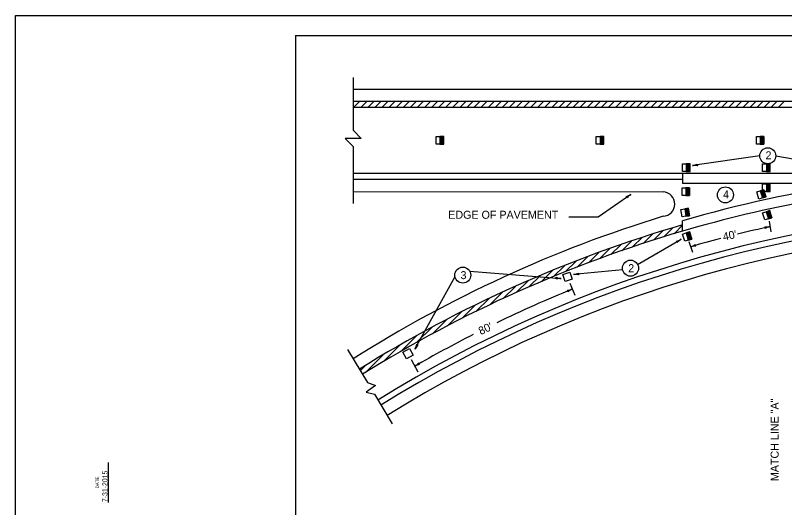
# Model space of a CAD drawing. Extents: x 999.3 to 1036.6, y 999.5 to 1022.6.
# Drawn here: x 1000 to 1019.22, y 1009.7 to 1022 of the extents above; entities that cross this region are included whole.
import ezdxf

# ---------------------------------------------------------------- set-up
doc = ezdxf.new("R2010")
doc.units = 0
for name, color, linetype in [('Level 1', 7, 'Continuous'), ('Level 10', 7, 'Continuous'), ('Level 14', 7, 'Continuous')]:
    doc.layers.add(name, color=color, linetype=linetype)

msp = doc.modelspace()

# ---------------------------------------------------------------- linework, layer by layer
at = {"layer": 'Level 1'}
for p, q in [((1008.452, 1019.701), (1008.602, 1019.851)), ((1008.629, 1019.701), (1008.779, 1019.851)), ((1008.806, 1019.701), (1008.956, 1019.851)), ((1008.983, 1019.701), (1009.133, 1019.851)), ((1009.16, 1019.701), (1009.31, 1019.851)), ((1009.336, 1019.701), (1009.486, 1019.851)), ((1009.513, 1019.701), (1009.663, 1019.851)), ((1009.69, 1019.701), (1009.84, 1019.851)), ((1009.867, 1019.701), (1010.017, 1019.851)), ((1010.043, 1019.701), (1010.193, 1019.851)), ((1010.22, 1019.701), (1010.37, 1019.851)), ((1010.397, 1019.701), (1010.547, 1019.851)), ((1010.574, 1019.701), (1010.724, 1019.851)), ((1010.75, 1019.701), (1010.9, 1019.851)), ((1010.927, 1019.701), (1011.077, 1019.851)), ((1011.104, 1019.701), (1011.254, 1019.851)), ((1011.281, 1019.701), (1011.431, 1019.851)), ((1011.458, 1019.701), (1011.608, 1019.851)), ((1011.634, 1019.701), (1011.784, 1019.851)), ((1011.811, 1019.701), (1011.961, 1019.851)), ((1011.988, 1019.701), (1012.138, 1019.851)), ((1012.165, 1019.701), (1012.315, 1019.851)), ((1012.341, 1019.701), (1012.491, 1019.851)), ((1012.518, 1019.701), (1012.668, 1019.851)), ((1012.695, 1019.701), (1012.845, 1019.851)), ((1012.872, 1019.701), (1013.022, 1019.851)), ((1013.049, 1019.701), (1013.199, 1019.851)), ((1013.225, 1019.701), (1013.375, 1019.851)), ((1013.402, 1019.701), (1013.552, 1019.851)), ((1013.579, 1019.701), (1013.729, 1019.851)), ((1013.756, 1019.701), (1013.906, 1019.851)), ((1013.932, 1019.701), (1014.082, 1019.851)), ((1014.109, 1019.701), (1014.259, 1019.851)), ((1014.286, 1019.701), (1014.436, 1019.851)), ((1014.463, 1019.701), (1014.613, 1019.851)), ((1014.64, 1019.701), (1014.79, 1019.851)), ((1014.816, 1019.701), (1014.966, 1019.851)), ((1014.993, 1019.701), (1015.143, 1019.851)), ((1015.17, 1019.701), (1015.32, 1019.851)), ((1015.347, 1019.701), (1015.497, 1019.851)), ((1015.523, 1019.701), (1015.673, 1019.851)), ((1015.7, 1019.701), (1015.85, 1019.851)), ((1015.877, 1019.701), (1016.027, 1019.851)), ((1016.054, 1019.701), (1016.204, 1019.851)), ((1016.231, 1019.701), (1016.381, 1019.851)), ((1016.407, 1019.701), (1016.557, 1019.851)), ((1016.584, 1019.701), (1016.734, 1019.851)), ((1016.761, 1019.701), (1016.911, 1019.851)), ((1016.938, 1019.701), (1017.088, 1019.851)), ((1017.114, 1019.701), (1017.264, 1019.851)), ((1017.291, 1019.701), (1017.441, 1019.851)), ((1017.468, 1019.701), (1017.618, 1019.851)), ((1017.645, 1019.701), (1017.795, 1019.851)), ((1017.822, 1019.701), (1017.972, 1019.851)), ((1017.998, 1019.701), (1018.148, 1019.851)), ((1018.175, 1019.701), (1018.325, 1019.851)), ((1018.352, 1019.701), (1018.502, 1019.851)), ((1018.529, 1019.701), (1018.679, 1019.851)), ((1018.705, 1019.701), (1018.855, 1019.851)), ((1018.882, 1019.701), (1019.032, 1019.851)), ((1019.059, 1019.701), (1019.209, 1019.851)), ((1010.516, 1018.782), (1010.516, 1018.97)), ((1010.516, 1018.97), (1010.609, 1018.97)), ((1010.703, 1018.97), (1010.609, 1018.97)), ((1010.609, 1018.97), (1010.609, 1018.782)), ((1010.614, 1018.97), (1010.614, 1018.782)), ((1010.619, 1018.97), (1010.619, 1018.782)), ((1010.624, 1018.97), (1010.624, 1018.782)), ((1010.629, 1018.97), (1010.629, 1018.782)), ((1010.634, 1018.97), (1010.634, 1018.782)), ((1010.639, 1018.97), (1010.639, 1018.782)), ((1010.644, 1018.97), (1010.644, 1018.782)), ((1010.649, 1018.97), (1010.649, 1018.782)), ((1010.654, 1018.97), (1010.654, 1018.782)), ((1010.659, 1018.97), (1010.659, 1018.782)), ((1010.664, 1018.97), (1010.664, 1018.782)), ((1010.669, 1018.97), (1010.669, 1018.782)), ((1010.674, 1018.97), (1010.674, 1018.782)), ((1010.679, 1018.97), (1010.679, 1018.782)), ((1010.684, 1018.97), (1010.684, 1018.782)), ((1010.689, 1018.97), (1010.689, 1018.782)), ((1010.694, 1018.97), (1010.694, 1018.782)), ((1010.699, 1018.97), (1010.699, 1018.782)), ((1010.703, 1018.782), (1010.703, 1018.97)), ((1014.516, 1018.782), (1014.516, 1018.97)), ((1014.516, 1018.97), (1014.609, 1018.97)), ((1014.703, 1018.97), (1014.609, 1018.97)), ((1014.609, 1018.97), (1014.609, 1018.782)), ((1014.614, 1018.97), (1014.614, 1018.782)), ((1014.619, 1018.97), (1014.619, 1018.782)), ((1014.624, 1018.97), (1014.624, 1018.782)), ((1014.629, 1018.97), (1014.629, 1018.782)), ((1014.634, 1018.97), (1014.634, 1018.782)), ((1014.639, 1018.97), (1014.639, 1018.782)), ((1014.644, 1018.97), (1014.644, 1018.782)), ((1014.649, 1018.97), (1014.649, 1018.782)), ((1014.654, 1018.97), (1014.654, 1018.782)), ((1014.659, 1018.97), (1014.659, 1018.782)), ((1014.664, 1018.97), (1014.664, 1018.782)), ((1014.669, 1018.97), (1014.669, 1018.782)), ((1014.674, 1018.97), (1014.674, 1018.782)), ((1014.679, 1018.97), (1014.679, 1018.782)), ((1014.684, 1018.97), (1014.684, 1018.782)), ((1014.689, 1018.97), (1014.689, 1018.782)), ((1014.694, 1018.97), (1014.694, 1018.782)), ((1014.699, 1018.97), (1014.699, 1018.782)), ((1014.703, 1018.782), (1014.703, 1018.97)), ((1018.516, 1018.782), (1018.516, 1018.97)), ((1018.516, 1018.97), (1018.609, 1018.97)), ((1018.703, 1018.97), (1018.609, 1018.97)), ((1018.609, 1018.97), (1018.609, 1018.782)), ((1018.614, 1018.97), (1018.614, 1018.782)), ((1018.619, 1018.97), (1018.619, 1018.782)), ((1018.624, 1018.97), (1018.624, 1018.782)), ((1018.629, 1018.97), (1018.629, 1018.782)), ((1018.634, 1018.97), (1018.634, 1018.782)), ((1018.639, 1018.97), (1018.639, 1018.782)), ((1018.644, 1018.97), (1018.644, 1018.782)), ((1018.649, 1018.97), (1018.649, 1018.782)), ((1018.654, 1018.97), (1018.654, 1018.782)), ((1018.659, 1018.97), (1018.659, 1018.782)), ((1018.664, 1018.97), (1018.664, 1018.782)), ((1018.669, 1018.97), (1018.669, 1018.782)), ((1018.674, 1018.97), (1018.674, 1018.782)), ((1018.679, 1018.97), (1018.679, 1018.782)), ((1018.684, 1018.97), (1018.684, 1018.782)), ((1018.689, 1018.97), (1018.689, 1018.782)), ((1018.694, 1018.97), (1018.694, 1018.782)), ((1018.699, 1018.97), (1018.699, 1018.782)), ((1018.703, 1018.782), (1018.703, 1018.97)), ((1010.609, 1018.782), (1010.516, 1018.782)), ((1010.609, 1018.782), (1010.703, 1018.782)), ((1014.609, 1018.782), (1014.516, 1018.782)), ((1014.609, 1018.782), (1014.703, 1018.782)), ((1018.609, 1018.782), (1018.516, 1018.782)), ((1018.609, 1018.782), (1018.703, 1018.782)), ((1018.602, 1018.49), (1016.919, 1018.244)), ((1019.002, 1018.49), (1020.635, 1018.201)), ((1016.672, 1018.101), (1016.672, 1018.288)), ((1016.672, 1018.288), (1016.766, 1018.288)), ((1016.859, 1018.288), (1016.766, 1018.288)), ((1016.766, 1018.288), (1016.766, 1018.101)), ((1016.771, 1018.288), (1016.771, 1018.101)), ((1016.776, 1018.288), (1016.776, 1018.101)), ((1016.781, 1018.288), (1016.781, 1018.101)), ((1016.786, 1018.288), (1016.786, 1018.101)), ((1016.791, 1018.288), (1016.791, 1018.101)), ((1016.796, 1018.288), (1016.796, 1018.101)), ((1016.801, 1018.288), (1016.801, 1018.101)), ((1016.806, 1018.288), (1016.806, 1018.101)), ((1016.811, 1018.288), (1016.811, 1018.101)), ((1016.816, 1018.288), (1016.816, 1018.101)), ((1016.821, 1018.288), (1016.821, 1018.101)), ((1016.826, 1018.288), (1016.826, 1018.101)), ((1016.831, 1018.288), (1016.831, 1018.101)), ((1016.836, 1018.288), (1016.836, 1018.101)), ((1016.841, 1018.288), (1016.841, 1018.101)), ((1016.846, 1018.288), (1016.846, 1018.101)), ((1016.851, 1018.288), (1016.851, 1018.101)), ((1016.856, 1018.288), (1016.856, 1018.101)), ((1016.859, 1018.101), (1016.859, 1018.288)), ((1018.672, 1018.101), (1018.672, 1018.288)), ((1018.672, 1018.288), (1018.766, 1018.288)), ((1018.859, 1018.288), (1018.766, 1018.288)), ((1018.766, 1018.288), (1018.766, 1018.101)), ((1018.771, 1018.288), (1018.771, 1018.101)), ((1018.776, 1018.288), (1018.776, 1018.101)), ((1018.781, 1018.288), (1018.781, 1018.101)), ((1018.786, 1018.288), (1018.786, 1018.101)), ((1018.791, 1018.288), (1018.791, 1018.101)), ((1018.796, 1018.288), (1018.796, 1018.101)), ((1018.801, 1018.288), (1018.801, 1018.101)), ((1018.806, 1018.288), (1018.806, 1018.101)), ((1018.811, 1018.288), (1018.811, 1018.101)), ((1018.816, 1018.288), (1018.816, 1018.101)), ((1018.821, 1018.288), (1018.821, 1018.101)), ((1018.826, 1018.288), (1018.826, 1018.101)), ((1018.831, 1018.288), (1018.831, 1018.101)), ((1018.836, 1018.288), (1018.836, 1018.101)), ((1018.841, 1018.288), (1018.841, 1018.101)), ((1018.846, 1018.288), (1018.846, 1018.101)), ((1018.851, 1018.288), (1018.851, 1018.101)), ((1018.856, 1018.288), (1018.856, 1018.101)), ((1018.859, 1018.101), (1018.859, 1018.288)), ((1016.766, 1018.101), (1016.672, 1018.101)), ((1016.672, 1018.051), (1016.672, 1017.801)), ((1016.766, 1018.101), (1016.859, 1018.101)), ((1018.766, 1018.101), (1018.672, 1018.101)), ((1018.766, 1018.101), (1018.859, 1018.101)), ((1016.659, 1017.499), (1016.659, 1017.686)), ((1016.659, 1017.686), (1016.752, 1017.686)), ((1016.846, 1017.686), (1016.752, 1017.686)), ((1016.752, 1017.686), (1016.752, 1017.499)), ((1016.757, 1017.686), (1016.757, 1017.499)), ((1016.762, 1017.686), (1016.762, 1017.499)), ((1016.767, 1017.686), (1016.767, 1017.499)), ((1016.772, 1017.686), (1016.772, 1017.499)), ((1016.777, 1017.686), (1016.777, 1017.499)), ((1016.782, 1017.686), (1016.782, 1017.499)), ((1016.787, 1017.686), (1016.787, 1017.499)), ((1016.792, 1017.686), (1016.792, 1017.499)), ((1016.797, 1017.686), (1016.797, 1017.499)), ((1016.802, 1017.686), (1016.802, 1017.499)), ((1016.807, 1017.686), (1016.807, 1017.499)), ((1016.812, 1017.686), (1016.812, 1017.499)), ((1016.817, 1017.686), (1016.817, 1017.499)), ((1016.822, 1017.686), (1016.822, 1017.499)), ((1016.827, 1017.686), (1016.827, 1017.499)), ((1016.832, 1017.686), (1016.832, 1017.499)), ((1016.837, 1017.686), (1016.837, 1017.499)), ((1016.842, 1017.686), (1016.842, 1017.499)), ((1016.846, 1017.499), (1016.846, 1017.686)), ((1018.703, 1017.644), (1018.613, 1017.616)), ((1018.661, 1017.631), (1018.716, 1017.451)), ((1018.666, 1017.632), (1018.721, 1017.453)), ((1018.67, 1017.634), (1018.726, 1017.454)), ((1018.672, 1017.598), (1018.672, 1017.786)), ((1018.672, 1017.786), (1018.766, 1017.786)), ((1018.675, 1017.635), (1018.73, 1017.456)), ((1018.68, 1017.637), (1018.735, 1017.457)), ((1018.685, 1017.638), (1018.74, 1017.459)), ((1018.69, 1017.64), (1018.745, 1017.46)), ((1018.694, 1017.641), (1018.749, 1017.462)), ((1018.699, 1017.642), (1018.754, 1017.463)), ((1018.758, 1017.464), (1018.703, 1017.644)), ((1018.859, 1017.786), (1018.766, 1017.786)), ((1018.766, 1017.786), (1018.766, 1017.598)), ((1018.771, 1017.786), (1018.771, 1017.598)), ((1018.776, 1017.786), (1018.776, 1017.598)), ((1018.781, 1017.786), (1018.781, 1017.598)), ((1018.786, 1017.786), (1018.786, 1017.598)), ((1018.791, 1017.786), (1018.791, 1017.598)), ((1018.796, 1017.786), (1018.796, 1017.598)), ((1018.801, 1017.786), (1018.801, 1017.598)), ((1018.806, 1017.786), (1018.806, 1017.598)), ((1018.811, 1017.786), (1018.811, 1017.598)), ((1018.816, 1017.786), (1018.816, 1017.598)), ((1018.821, 1017.786), (1018.821, 1017.598)), ((1018.826, 1017.786), (1018.826, 1017.598)), ((1018.831, 1017.786), (1018.831, 1017.598)), ((1018.836, 1017.786), (1018.836, 1017.598)), ((1018.841, 1017.786), (1018.841, 1017.598)), ((1018.846, 1017.786), (1018.846, 1017.598)), ((1018.851, 1017.786), (1018.851, 1017.598)), ((1018.856, 1017.786), (1018.856, 1017.598)), ((1018.859, 1017.598), (1018.859, 1017.786)), ((1008.441, 1017.601), (1016.191, 1017.587)), ((1014.562, 1016.968), (1015.379, 1017.528)), ((1016.752, 1017.499), (1016.659, 1017.499)), ((1016.752, 1017.499), (1016.846, 1017.499)), ((1018.524, 1017.588), (1018.613, 1017.616)), ((1018.579, 1017.409), (1018.524, 1017.588)), ((1018.613, 1017.616), (1018.668, 1017.437)), ((1018.618, 1017.617), (1018.673, 1017.438)), ((1018.623, 1017.619), (1018.678, 1017.44)), ((1018.627, 1017.62), (1018.683, 1017.441)), ((1018.632, 1017.622), (1018.687, 1017.443)), ((1018.637, 1017.623), (1018.692, 1017.444)), ((1018.642, 1017.625), (1018.697, 1017.446)), ((1018.647, 1017.626), (1018.702, 1017.447)), ((1018.651, 1017.628), (1018.706, 1017.449)), ((1018.656, 1017.629), (1018.711, 1017.45)), ((1018.668, 1017.437), (1018.758, 1017.464)), ((1018.766, 1017.598), (1018.672, 1017.598)), ((1018.766, 1017.598), (1018.859, 1017.598)), ((1018.668, 1017.437), (1018.579, 1017.409)), ((1016.632, 1017.148), (1016.725, 1017.163)), ((1016.663, 1016.963), (1016.632, 1017.148)), ((1016.818, 1017.179), (1016.725, 1017.163)), ((1016.725, 1017.163), (1016.755, 1016.978)), ((1016.73, 1017.164), (1016.76, 1016.979)), ((1016.735, 1017.165), (1016.765, 1016.98)), ((1016.74, 1017.166), (1016.77, 1016.981)), ((1016.745, 1017.167), (1016.775, 1016.982)), ((1016.75, 1017.167), (1016.78, 1016.982)), ((1016.755, 1017.168), (1016.785, 1016.983)), ((1016.76, 1017.169), (1016.79, 1016.984)), ((1016.765, 1017.17), (1016.795, 1016.985)), ((1016.769, 1017.171), (1016.8, 1016.986)), ((1016.774, 1017.171), (1016.805, 1016.986)), ((1016.779, 1017.172), (1016.809, 1016.987)), ((1016.784, 1017.173), (1016.814, 1016.988)), ((1016.789, 1017.174), (1016.819, 1016.989)), ((1016.794, 1017.175), (1016.824, 1016.99)), ((1016.799, 1017.176), (1016.829, 1016.99)), ((1016.804, 1017.176), (1016.834, 1016.991)), ((1016.809, 1017.177), (1016.839, 1016.992)), ((1016.814, 1017.178), (1016.844, 1016.993)), ((1016.848, 1016.994), (1016.818, 1017.179)), ((1018.672, 1017.065), (1018.761, 1017.092)), ((1018.727, 1016.886), (1018.672, 1017.065)), ((1018.851, 1017.12), (1018.761, 1017.092)), ((1018.761, 1017.092), (1018.816, 1016.913)), ((1018.766, 1017.094), (1018.821, 1016.915)), ((1018.771, 1017.095), (1018.826, 1016.916)), ((1018.776, 1017.097), (1018.831, 1016.918)), ((1018.781, 1017.098), (1018.836, 1016.919)), ((1018.785, 1017.1), (1018.84, 1016.92)), ((1018.79, 1017.101), (1018.845, 1016.922)), ((1018.795, 1017.103), (1018.85, 1016.923)), ((1018.8, 1017.104), (1018.855, 1016.925)), ((1018.804, 1017.106), (1018.86, 1016.926)), ((1018.809, 1017.107), (1018.864, 1016.928)), ((1018.814, 1017.109), (1018.869, 1016.929)), ((1018.819, 1017.11), (1018.874, 1016.931)), ((1018.824, 1017.112), (1018.879, 1016.932)), ((1018.828, 1017.113), (1018.883, 1016.934)), ((1018.833, 1017.114), (1018.888, 1016.935)), ((1018.838, 1017.116), (1018.893, 1016.937)), ((1018.843, 1017.117), (1018.898, 1016.938)), ((1018.848, 1017.119), (1018.903, 1016.94)), ((1018.906, 1016.941), (1018.851, 1017.12)), ((1013.831, 1016.968), (1014.562, 1016.968)), ((1016.755, 1016.978), (1016.663, 1016.963)), ((1016.672, 1016.605), (1016.672, 1016.866)), ((1016.755, 1016.978), (1016.848, 1016.994)), ((1018.816, 1016.913), (1018.727, 1016.886)), ((1018.816, 1016.913), (1018.906, 1016.941)), ((1016.205, 1016.464), (1016.43, 1016.689)), ((1016.46, 1016.543), (1016.672, 1016.754)), ((1018.836, 1016.854), (1018.882, 1016.589)), ((1015.686, 1016.299), (1015.919, 1016.531)), ((1015.948, 1016.384), (1016.177, 1016.613)), ((1016.672, 1016.535), (1016.761, 1016.563)), ((1016.727, 1016.356), (1016.672, 1016.535)), ((1016.851, 1016.59), (1016.761, 1016.563)), ((1016.761, 1016.563), (1016.816, 1016.384)), ((1016.766, 1016.564), (1016.821, 1016.385)), ((1016.771, 1016.566), (1016.826, 1016.387)), ((1016.776, 1016.567), (1016.831, 1016.388)), ((1016.781, 1016.569), (1016.836, 1016.39)), ((1016.785, 1016.57), (1016.84, 1016.391)), ((1016.79, 1016.572), (1016.845, 1016.392)), ((1016.795, 1016.573), (1016.85, 1016.394)), ((1016.8, 1016.575), (1016.855, 1016.396)), ((1016.804, 1016.576), (1016.86, 1016.397)), ((1016.809, 1016.578), (1016.864, 1016.398)), ((1016.814, 1016.579), (1016.869, 1016.4)), ((1016.819, 1016.581), (1016.874, 1016.401)), ((1016.824, 1016.582), (1016.879, 1016.403)), ((1016.828, 1016.583), (1016.883, 1016.404)), ((1016.833, 1016.585), (1016.888, 1016.406)), ((1016.838, 1016.586), (1016.893, 1016.407)), ((1016.843, 1016.588), (1016.898, 1016.409)), ((1016.848, 1016.589), (1016.903, 1016.41)), ((1016.906, 1016.411), (1016.851, 1016.59)), ((1015.153, 1016.119), (1015.394, 1016.36)), ((1015.422, 1016.212), (1015.659, 1016.448)), ((1015.547, 1015.777), (1016.639, 1016.405)), ((1016.816, 1016.384), (1016.727, 1016.356)), ((1016.816, 1016.384), (1016.906, 1016.411)), ((1016.828, 1016.349), (1016.922, 1016.084)), ((1014.603, 1015.923), (1014.853, 1016.173)), ((1014.881, 1016.024), (1015.126, 1016.269)), ((1014.035, 1015.708), (1014.295, 1015.968)), ((1014.323, 1015.819), (1014.577, 1016.074)), ((1013.446, 1015.472), (1013.718, 1015.744)), ((1013.745, 1015.595), (1014.011, 1015.861)), ((1011.357, 1015.603), (1013.64, 1015.423)), ((1013.143, 1015.347), (1013.423, 1015.626)), ((1015.175, 1015.639), (1013.95, 1015.526)), ((1010.985, 1015.466), (1009.986, 1013.664)), ((1012.516, 1015.073), (1012.81, 1015.367)), ((1012.833, 1015.213), (1013.118, 1015.499)), ((1012.193, 1014.927), (1012.494, 1015.228)), ((1013.856, 1015.308), (1013.976, 1015.011)), ((1011.858, 1014.769), (1012.169, 1015.08)), ((1011.166, 1014.431), (1011.497, 1014.762)), ((1011.516, 1014.604), (1011.839, 1014.927)), ((1010.801, 1014.242), (1011.146, 1014.587)), ((1010.424, 1014.042), (1010.786, 1014.404)), ((1010.035, 1013.829), (1010.412, 1014.207)), ((1009.629, 1013.601), (1010.022, 1013.994)), ((1009.202, 1013.35), (1009.617, 1013.766)), ((1008.751, 1013.076), (1009.194, 1013.519)), ((1009.887, 1013.402), (1010.054, 1013.095)), ((1008.618, 1013.12), (1008.75, 1013.252))]:
    msp.add_line(p, q, dxfattribs=at)
for points in [[(1008.441, 1020.451), (1008.441, 1019.127), (1008.641, 1018.927), (1008.241, 1018.927), (1008.441, 1018.727), (1008.441, 1017.301)], [(1033.168, 1020.151), (1008.441, 1020.151)], [(1032.99, 1019.851), (1008.441, 1019.851)], [(1032.99, 1019.701), (1008.441, 1019.701)], [(1016.672, 1018.051), (1008.441, 1018.051)], [(1025.106, 1018.051), (1016.672, 1018.051)], [(1016.672, 1017.901), (1008.441, 1017.901)], [(1020.943, 1017.801), (1016.672, 1017.801)], [(1008.3, 1013.65), (1008.795, 1012.824), (1009.003, 1012.747), (1008.767, 1012.586), (1008.971, 1012.532), (1009.418, 1011.788)]]:
    msp.add_lwpolyline(points, dxfattribs=at)
for points in [[(1013.677, 1015.522), (1013.854, 1015.585), (1013.917, 1015.408), (1013.74, 1015.345)], [(1009.683, 1013.585), (1009.848, 1013.673), (1009.937, 1013.508), (1009.771, 1013.419)]]:
    msp.add_lwpolyline(points, close=True, dxfattribs=at)
for centre in [(1018.802, 1018.49), (1017.742, 1017.513), (1011.181, 1015.508), (1015.371, 1015.682)]:
    msp.add_circle(centre, 0.2, dxfattribs=at)
for centre, radius, start, end in [((1016.862, 1018.631), 0.391, 278.2695, 296.9383), ((1016.975, 1017.858), 0.391, 79.6167, 98.2634), ((1016.862, 1018.631), 0.391, 278.2573, 278.2695), ((1017.066, 1018.265), 0.0312, 147.0441, 229.1608), ((1025.725, 985.733), 32.173, 94.6199, 106.3432), ((1025.725, 985.733), 32.423, 98.4808, 106.2137), ((1015.158, 1017.85), 0.391, 285.7499, 304.3966), ((1015.257, 1017.444), 0.0312, 353.1773, 75.294), ((1015.6, 1017.206), 0.391, 124.4027, 143.0715), ((1015.6, 1017.206), 0.391, 124.3905, 124.4028), ((1016.17, 1017.283), 0.305, 273.8207, 86.1794), ((1025.725, 985.629), 31.523, 89.7556, 121.9172), ((1025.574, 986.369), 32.016, 107.0431, 122.3536), ((1025.725, 985.629), 31.373, 89.7545, 121.9216), ((1025.725, 985.629), 32.423, 106.2137, 121.8916), ((1025.725, 985.629), 31.073, 89.7521, 121.9305), ((1025.787, 985.303), 32.173, 102.4357, 103.927), ((1018.776, 1017.103), 0.391, 263.5407, 282.1874), ((1018.714, 1016.69), 0.0312, 330.9682, 53.0849), ((1018.941, 1016.339), 0.391, 102.1936, 120.8623), ((1018.941, 1016.339), 0.391, 102.1813, 102.1936), ((1025.725, 985.629), 32.273, 106.2912, 121.8957), ((1016.446, 1016.744), 0.391, 280.9375, 299.5842), ((1016.51, 1016.331), 0.0312, 348.3649, 70.4816), ((1016.832, 1016.065), 0.391, 119.5903, 138.2591), ((1016.832, 1016.065), 0.391, 119.5781, 119.5903), ((1025.787, 985.303), 32.173, 104.6931, 106.0809), ((1016.766, 1016.592), 0.391, 286.2554, 304.9242), ((1016.985, 1015.842), 0.391, 87.6026, 106.2493), ((1016.766, 1016.592), 0.391, 286.2432, 286.2554), ((1017.018, 1016.258), 0.0312, 155.03, 237.1467), ((1013.911, 1015.914), 0.391, 275.7155, 275.7278), ((1013.911, 1015.914), 0.391, 275.7278, 294.3965), ((1013.989, 1015.137), 0.391, 77.0749, 95.7216), ((1014.097, 1015.54), 0.0312, 144.5024, 226.619), ((1013.492, 1015.435), 0.0312, 313.8894, 36.0061), ((1013.606, 1015.033), 0.391, 85.1148, 103.7836), ((1013.673, 1015.812), 0.391, 246.4619, 265.1087), ((1013.606, 1015.033), 0.391, 85.1026, 85.1148), ((1026.114, 985.28), 32.273, 112.2072, 115.8799), ((1013.76, 1015.518), 0.391, 274.8322, 293.4789), ((1014.072, 1014.801), 0.391, 113.485, 132.1538), ((1014.072, 1014.801), 0.391, 113.4728, 113.485), ((1013.78, 1015.1), 0.0312, 342.2596, 64.3763), ((1026.114, 985.28), 32.273, 117.0425, 119.9943), ((1009.645, 1013.856), 0.391, 330.7078, 349.3766), ((1010.327, 1013.473), 0.391, 132.055, 150.7017), ((1009.645, 1013.856), 0.391, 330.6956, 330.7078), ((1010.059, 1013.794), 0.0312, 199.4824, 281.5991), ((1009.782, 1013.567), 0.391, 300.6055, 300.6177), ((1009.782, 1013.567), 0.391, 300.6177, 319.2865), ((1010.18, 1012.894), 0.391, 101.9649, 120.6116), ((1010.108, 1013.306), 0.0312, 169.3923, 251.509)]:
    msp.add_arc(centre, radius, start, end, dxfattribs=at)
at = {"layer": 'Level 10'}
for p, q in [((1007, 1021.5), (1035.5, 1021.5)), ((1007, 1021.5), (1007, 1000.5)), ((1002.331, 1009.822), (1002.331, 1010.822))]:
    msp.add_line(p, q, dxfattribs=at)
at = {"layer": 'Level 14'}
for p, q in [((1000, 1000), (1000, 1022)), ((1000, 1022), (1036, 1022))]:
    msp.add_line(p, q, dxfattribs=at)

# ---------------------------------------------------------------- texts
at = {"layer": 'Level 1'}
for s, p in [('2', (1018.745, 1018.403)), ('4', (1017.685, 1017.426)), ('EDGE OF PAVEMENT', (1010.817, 1016.917)), ('2', (1015.314, 1015.582)), ('3', (1011.124, 1015.408))]:
    msp.add_text(s, height=0.2, dxfattribs=at).set_placement(p)
for s, height, rotation, p in [("40'", 0.2, 11.9766, (1017.701, 1016.366)), ("80'", 0.2, 24.5605, (1011.627, 1014.008)), ('MATCH LINE "A"', 0.2, 90, (1019.073, 1010.36)), ('7-31-2015', 0.125, 90, (1002.299, 1009.835))]:
    msp.add_text(s, height=height, rotation=rotation, dxfattribs=at).set_placement(p)
at = {"layer": 'Level 10'}
msp.add_text('DATE', height=0.08, rotation=90, dxfattribs=at).set_placement((1002.088, 1010.177))

doc.saveas('drawing.dxf')
